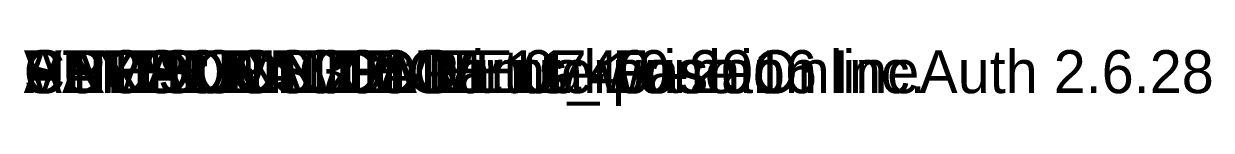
# Model space of a CAD drawing. Extents: x 0 to 1318, y -225 to 958.
# Drawn here: x 0 to 6.9, y -0.08 to 0.26 of the extents above; entities that cross this region are included whole.
import ezdxf

# ---------------------------------------------------------------- set-up
doc = ezdxf.new("R2010")
doc.units = 0

msp = doc.modelspace()

# ---------------------------------------------------------------- texts
at = {"layer": '1'}
for s in ['AUTHOR: CLO Virtual Fashion Inc.', 'VERSION: 3', 'STYLE NAME: Pants_woman', 'SAMPLE SIZE: M', 'CREATION DATE: 07-10-2016', 'CREATION TIME: 11:40', 'UNITS: METRIC', 'PRODUCT: CLO Enterprise OnlineAuth 2.6.28']:
    msp.add_text(s, height=0.25, dxfattribs=at).set_placement((0, 0))

doc.saveas('drawing.dxf')
